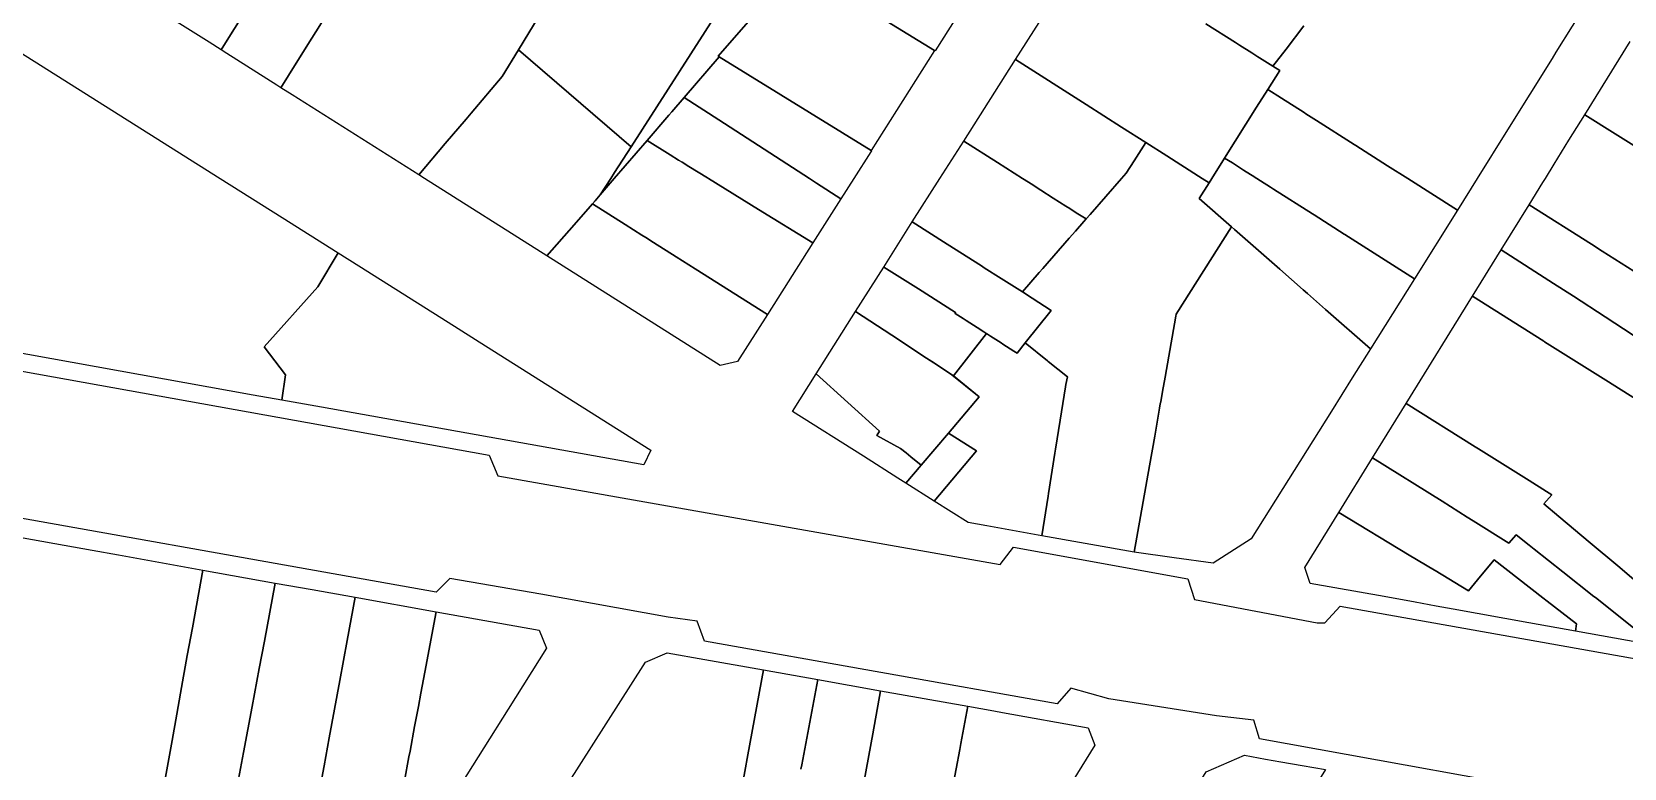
# Model space of a CAD drawing. Header units: metres. Extents: x 3 to 1005126, y 39 to 4383651.
# Drawn here: x 490303.2 to 490478, y 4370730.5 to 4370811.3 of the extents above; entities that cross this region are included whole.
import ezdxf

# ---------------------------------------------------------------- set-up
doc = ezdxf.new("R2010")
doc.units = ezdxf.units.M
doc.header["$MEASUREMENT"] = 0
doc.layers.add('TM_Llucmajor', color=7, linetype='Continuous')

msp = doc.modelspace()

# ---------------------------------------------------------------- linework, layer by layer
at = {"layer": 'TM_Llucmajor', "linetype": 'Continuous', "flags": 128}
for points in [[(490310.15, 4370840.72), (490308.25, 4370842.38), (490310.57, 4370845.03), (490312.42, 4370843.32), (490316.7, 4370839.35), (490321.66, 4370835.29), (490322.51, 4370836.31), (490335.67, 4370827.99), (490334.29, 4370825.8), (490327.76, 4370815.4), (490324.82, 4370810.73), (490323.97, 4370809.38), (490322.66, 4370810.22), (490310.07, 4370818.11), (490318.92, 4370826.57), (490322.46, 4370829.96), (490318.61, 4370833.33), (490310.15, 4370840.72)], [(490261.12, 4370807.63), (490259.64, 4370808.21), (490254.54, 4370810.23), (490263.99, 4370825.53), (490267.32, 4370830.92), (490323.89, 4370795.24), (490330.69, 4370790.95), (490336.85, 4370787.07), (490334.6, 4370783.35), (490328.71, 4370776.77), (490331.06, 4370773.68), (490330.66, 4370770.92), (490327.51, 4370771.48), (490280.61, 4370779.9), (490282.34, 4370789.04), (490282.78, 4370791.37), (490283.43, 4370794.82), (490283.51, 4370795.24), (490284.13, 4370798.55), (490276.59, 4370801.52), (490269.23, 4370804.43), (490264.87, 4370806.15), (490261.12, 4370807.63)], [(490345.68, 4370795.64), (490331.78, 4370804.41), (490330.53, 4370805.21), (490331.37, 4370806.55), (490333.32, 4370809.65), (490339.45, 4370819.39), (490342.36, 4370824.04), (490348.53, 4370820.23), (490348.33, 4370819.92), (490350.99, 4370818.21), (490353.75, 4370816.43), (490354.42, 4370816), (490358.91, 4370813.1), (490356.65, 4370809.38), (490354.85, 4370806.42), (490351.43, 4370802.4), (490350.87, 4370801.74), (490348.6, 4370799.08), (490345.68, 4370795.64)], [(490378.67, 4370808.59), (490378.56, 4370808.66), (490387.18, 4370818.59), (490402.3, 4370809.29), (490395.35, 4370798.3), (490378.67, 4370808.59)], [(490346.31, 4370795.24), (490345.68, 4370795.64), (490348.6, 4370799.08), (490350.87, 4370801.74), (490351.43, 4370802.4), (490354.85, 4370806.42), (490356.65, 4370809.38), (490369, 4370798.73), (490367.18, 4370795.89), (490366.76, 4370795.24), (490365.62, 4370793.46), (490365.04, 4370792.8), (490364.75, 4370792.47), (490362.73, 4370790.17), (490359.75, 4370786.76), (490346.31, 4370795.24)], [(490395.39, 4370798.28), (490395.33, 4370798.18), (490393.46, 4370795.24), (490392.03, 4370793), (490389.34, 4370794.74), (490388.57, 4370795.24), (490378.62, 4370801.67), (490374.82, 4370804.13), (490378.67, 4370808.59), (490395.35, 4370798.3), (490395.39, 4370798.28)], [(490411.98, 4370795.24), (490409.22, 4370797), (490405.52, 4370799.35), (490411.22, 4370808.31), (490418.96, 4370803.37), (490422.86, 4370800.88), (490425.52, 4370799.19), (490424.22, 4370797.18), (490423.35, 4370795.81), (490422.85, 4370795.24), (490419.41, 4370791.3), (490418.97, 4370790.8), (490417.88, 4370791.49), (490417.16, 4370791.94), (490416.72, 4370792.22), (490415.35, 4370793.09), (490413.99, 4370793.96), (490413.26, 4370794.43), (490413.1, 4370794.53), (490411.98, 4370795.24)], [(490373.3, 4370797.84), (490370.75, 4370799.41), (490373.15, 4370802.19), (490373.47, 4370802.56), (490374.82, 4370804.13), (490378.62, 4370801.67), (490388.57, 4370795.24), (490389.34, 4370794.74), (490392.03, 4370793), (490388.96, 4370788.17), (490382.99, 4370791.85), (490377.51, 4370795.24), (490377.38, 4370795.32), (490375.34, 4370796.57), (490374.61, 4370797.03), (490374.22, 4370797.27), (490373.3, 4370797.84)], [(490435.02, 4370796.95), (490434.17, 4370797.49), (490437.67, 4370803.07), (490438.91, 4370805.01), (490440.41, 4370804.05), (490442.89, 4370802.49), (490443.1, 4370802.35), (490443.97, 4370801.8), (490444.24, 4370801.62), (490448.38, 4370798.99), (490448.58, 4370798.86), (490452.06, 4370796.65), (490454.28, 4370795.24), (490459.73, 4370791.78), (490455.01, 4370784.24), (490447.38, 4370789.09), (490447.29, 4370789.15), (490443.99, 4370791.24), (490443.81, 4370791.36), (490439.52, 4370794.09), (490439.2, 4370794.29), (490438.12, 4370794.97), (490437.71, 4370795.24), (490437.21, 4370795.56), (490436.53, 4370795.98), (490436.26, 4370796.16), (490435.02, 4370796.95)], [(490368.34, 4370790.2), (490364.75, 4370792.47), (490365.04, 4370792.8), (490365.62, 4370793.46), (490367.15, 4370795.24), (490370.75, 4370799.41), (490373.3, 4370797.84), (490374.22, 4370797.27), (490374.61, 4370797.03), (490375.34, 4370796.57), (490377.38, 4370795.32), (490377.51, 4370795.24), (490382.99, 4370791.85), (490388.96, 4370788.17), (490383.96, 4370780.32), (490376.02, 4370785.34), (490373.96, 4370786.64), (490371.45, 4370788.23), (490370.63, 4370788.75), (490370.19, 4370789.03), (490368.34, 4370790.2)], [(490408.66, 4370784.89), (490407.78, 4370785.45), (490407.46, 4370785.65), (490403.7, 4370788.04), (490399.87, 4370790.47), (490402.9, 4370795.24), (490405.52, 4370799.35), (490409.22, 4370797), (490411.98, 4370795.24), (490413.1, 4370794.53), (490413.26, 4370794.43), (490413.99, 4370793.96), (490415.35, 4370793.09), (490416.72, 4370792.22), (490417.16, 4370791.94), (490417.88, 4370791.49), (490418.97, 4370790.8), (490418.72, 4370790.53), (490417.8, 4370789.47), (490417.11, 4370788.68), (490414.22, 4370785.37), (490413.82, 4370784.92), (490411.96, 4370782.79), (490408.74, 4370784.83), (490408.66, 4370784.89)], [(490415.14, 4370780.77), (490413.04, 4370782.1), (490411.96, 4370782.79), (490413.82, 4370784.92), (490414.22, 4370785.37), (490417.11, 4370788.68), (490417.8, 4370789.47), (490418.72, 4370790.53), (490418.97, 4370790.8), (490419.41, 4370791.3), (490422.85, 4370795.24), (490423.35, 4370795.81), (490424.22, 4370797.18), (490425.52, 4370799.19), (490427.83, 4370797.72), (490431.29, 4370795.5), (490431.71, 4370795.24), (490432.47, 4370794.76), (490431.38, 4370793.03), (490434.94, 4370789.92), (490428.85, 4370780.36), (490428.81, 4370780.13), (490427.64, 4370773.45), (490427.35, 4370771.86), (490427.16, 4370770.74), (490427.11, 4370770.52), (490427.03, 4370770.05), (490426.49, 4370766.97), (490425.91, 4370763.7), (490424.23, 4370754.23), (490414.11, 4370756.03), (490414.79, 4370760.36), (490414.84, 4370760.68), (490415.54, 4370765.08), (490415.6, 4370765.52), (490416.11, 4370768.73), (490416.68, 4370772.36), (490416.72, 4370772.62), (490416.9, 4370773.48), (490414.8, 4370775.16), (490414.73, 4370775.22), (490412.28, 4370777.2), (490415.14, 4370780.77)], [(490434.94, 4370789.92), (490431.38, 4370793.03), (490432.47, 4370794.76), (490432.77, 4370795.24), (490434.17, 4370797.49), (490435.02, 4370796.95), (490436.26, 4370796.16), (490436.53, 4370795.98), (490437.21, 4370795.56), (490437.71, 4370795.24), (490438.12, 4370794.97), (490439.2, 4370794.29), (490439.52, 4370794.09), (490443.81, 4370791.36), (490443.99, 4370791.24), (490447.29, 4370789.15), (490447.38, 4370789.09), (490455.01, 4370784.24), (490450.18, 4370776.55), (490445.24, 4370780.88), (490443.27, 4370782.61), (490442.79, 4370783.03), (490440.22, 4370785.3), (490436.41, 4370788.63), (490435.27, 4370789.63), (490434.94, 4370789.92)], [(490383.96, 4370780.32), (490380.67, 4370775.15), (490378.76, 4370774.71), (490359.75, 4370786.76), (490362.73, 4370790.17), (490364.75, 4370792.47), (490368.34, 4370790.2), (490370.19, 4370789.03), (490370.63, 4370788.75), (490371.45, 4370788.23), (490373.96, 4370786.64), (490376.02, 4370785.34), (490383.96, 4370780.32)], [(490472.47, 4370782.31), (490470.28, 4370783.72), (490464.55, 4370787.43), (490467.61, 4370792.37), (490474.45, 4370788.03), (490475.63, 4370787.28), (490479.12, 4370785.06), (490483.88, 4370782.04), (490486.94, 4370780.09), (490488.43, 4370779.14), (490487.6, 4370777.82), (490486.97, 4370776.81), (490486.8, 4370776.54), (490486.36, 4370775.84), (490485.28, 4370774.13), (490483.18, 4370775.45), (490481.9, 4370776.26), (490479.67, 4370777.66), (490479.11, 4370778.01), (490479.03, 4370778.06), (490475.96, 4370780.05), (490472.47, 4370782.31)], [(490405.45, 4370779.87), (490404.57, 4370780.44), (490404.63, 4370780.53), (490400.57, 4370783.13), (490396.74, 4370785.52), (490399.87, 4370790.47), (490403.7, 4370788.04), (490407.46, 4370785.65), (490407.78, 4370785.45), (490408.66, 4370784.89), (490408.74, 4370784.83), (490411.96, 4370782.79), (490413.04, 4370782.1), (490415.14, 4370780.77), (490412.28, 4370777.2), (490411.38, 4370776.08), (490411.02, 4370776.31), (490409.83, 4370777.07), (490409.62, 4370777.2), (490408.47, 4370777.93), (490407.53, 4370778.53), (490407.39, 4370778.63), (490405.79, 4370779.65), (490405.56, 4370779.8), (490405.45, 4370779.87)], [(490428.81, 4370780.13), (490428.85, 4370780.36), (490434.94, 4370789.92), (490435.27, 4370789.63), (490436.41, 4370788.63), (490440.22, 4370785.3), (490442.79, 4370783.03), (490443.27, 4370782.61), (490445.24, 4370780.88), (490450.18, 4370776.55), (490448.19, 4370773.37), (490445.9, 4370769.72), (490437.1, 4370755.71), (490432.9, 4370753.02), (490428.64, 4370753.62), (490424.23, 4370754.23), (490425.91, 4370763.7), (490426.49, 4370766.97), (490427.03, 4370770.05), (490427.11, 4370770.52), (490427.16, 4370770.74), (490427.35, 4370771.86), (490427.64, 4370773.45), (490428.81, 4370780.13)], [(490330.66, 4370770.92), (490331.06, 4370773.68), (490328.71, 4370776.77), (490334.6, 4370783.35), (490336.85, 4370787.07), (490339.09, 4370785.66), (490349.61, 4370779.02), (490352.32, 4370777.31), (490371.15, 4370765.43), (490370.39, 4370763.82), (490334.99, 4370770.15), (490330.66, 4370770.92)], [(490404.39, 4370773.57), (490404.22, 4370773.7), (490402.65, 4370774.74), (490402.3, 4370774.97), (490401.43, 4370775.54), (490397.62, 4370778.04), (490393.65, 4370780.64), (490396.74, 4370785.52), (490400.57, 4370783.13), (490404.63, 4370780.53), (490404.57, 4370780.44), (490405.45, 4370779.87), (490405.56, 4370779.8), (490405.79, 4370779.65), (490407.39, 4370778.63), (490407.53, 4370778.53), (490408.02, 4370778.22), (490404.39, 4370773.57)], [(490396.27, 4370767.5), (490389.32, 4370773.81), (490393.65, 4370780.64), (490397.62, 4370778.04), (490401.43, 4370775.54), (490402.65, 4370774.74), (490404.22, 4370773.7), (490407.21, 4370771.28), (490403.84, 4370767.31), (490400.86, 4370763.78), (490399.72, 4370764.69), (490399.19, 4370765.12), (490398.59, 4370765.6), (490395.97, 4370767.02), (490396.27, 4370767.5)], [(490407.21, 4370771.28), (490404.39, 4370773.57), (490408.02, 4370778.22), (490408.47, 4370777.93), (490409.62, 4370777.2), (490409.83, 4370777.07), (490411.02, 4370776.31), (490411.38, 4370776.08), (490412.28, 4370777.2), (490414.73, 4370775.22), (490414.8, 4370775.16), (490416.9, 4370773.48), (490416.72, 4370772.62), (490416.68, 4370772.36), (490416.11, 4370768.73), (490415.6, 4370765.52), (490415.54, 4370765.08), (490414.84, 4370760.68), (490414.79, 4370760.36), (490414.11, 4370756.03), (490408.07, 4370757.11), (490406.01, 4370757.48), (490402.27, 4370759.84), (490406.92, 4370765.35), (490403.84, 4370767.31), (490407.21, 4370771.28)], [(490394.51, 4370764.75), (490386.71, 4370769.68), (490389.32, 4370773.81), (490396.27, 4370767.5), (490395.97, 4370767.02), (490398.59, 4370765.6), (490399.19, 4370765.12), (490399.72, 4370764.69), (490400.86, 4370763.78), (490399.17, 4370761.8), (490398.29, 4370762.36), (490394.51, 4370764.75)], [(490402.27, 4370759.84), (490399.17, 4370761.8), (490400.86, 4370763.78), (490403.84, 4370767.31), (490406.92, 4370765.35), (490402.27, 4370759.84)], [(490451.68, 4370749.35), (490443.55, 4370750.81), (490442.96, 4370752.54), (490446.71, 4370758.59), (490454.45, 4370753.92), (490457.22, 4370752.25), (490457.29, 4370752.21), (490460.94, 4370750), (490462.26, 4370751.61), (490463.75, 4370753.39), (490469.11, 4370749.22), (490469.59, 4370748.85), (490472.8, 4370746.36), (490472.71, 4370745.56), (490467.57, 4370746.49), (490459.26, 4370747.98), (490457.41, 4370748.32), (490455.1, 4370748.73), (490451.68, 4370749.35)], [(490315.57, 4370716.88), (490293.91, 4370720.78), (490295.02, 4370727.02), (490295.32, 4370728.74), (490297.27, 4370739.72), (490297.52, 4370741.13), (490297.78, 4370742.58), (490298.56, 4370747), (490299.04, 4370749.7), (490299.37, 4370751.54), (490300.19, 4370756.18), (490309.83, 4370754.45), (490312.71, 4370753.93), (490321.97, 4370752.27), (490320.82, 4370745.91), (490320.27, 4370742.88), (490319.53, 4370738.76), (490319.11, 4370736.44), (490318.59, 4370733.57), (490316.91, 4370724.29), (490315.57, 4370716.88)], [(490323.31, 4370715.49), (490315.57, 4370716.88), (490316.91, 4370724.29), (490318.59, 4370733.57), (490319.11, 4370736.44), (490319.53, 4370738.76), (490320.27, 4370742.88), (490320.82, 4370745.91), (490321.97, 4370752.27), (490329.93, 4370750.84), (490328.74, 4370744.48), (490328.17, 4370741.45), (490327.39, 4370737.29), (490326.45, 4370732.23), (490324.69, 4370722.88), (490324.51, 4370721.91), (490323.31, 4370715.49)], [(490332.18, 4370713.89), (490323.31, 4370715.49), (490324.51, 4370721.91), (490324.69, 4370722.88), (490326.45, 4370732.23), (490327.39, 4370737.29), (490328.17, 4370741.45), (490328.74, 4370744.48), (490329.93, 4370750.84), (490333.97, 4370750.12), (490338.7, 4370749.28), (490337.83, 4370744.54), (490337.02, 4370740.13), (490335.86, 4370733.86), (490335.29, 4370730.78), (490334.82, 4370728.24), (490333.84, 4370722.89), (490333.78, 4370722.58), (490333.36, 4370720.28), (490333.34, 4370720.15), (490332.56, 4370715.93), (490332.18, 4370713.89)], [(490346.6, 4370722.88), (490343.05, 4370723.5), (490343.78, 4370727.38), (490344.11, 4370729.13), (490344.61, 4370731.78), (490344.73, 4370732.4), (490345.23, 4370735.11), (490345.64, 4370737.3), (490345.91, 4370738.74), (490346.34, 4370741.06), (490347.59, 4370747.7), (490358.92, 4370745.68), (490359.7, 4370743.68), (490355.5, 4370737.01), (490352.83, 4370732.77), (490346.6, 4370722.88)], [(490370.44, 4370723.15), (490361.95, 4370728.62), (490370.58, 4370742.16), (490372.97, 4370743.2), (490377.11, 4370742.46), (490383.55, 4370741.31), (490381.83, 4370731.98), (490381.16, 4370728.32), (490380.17, 4370722.99), (490379.86, 4370721.31), (490379.81, 4370721.02), (490379.48, 4370719.25), (490379.16, 4370717.52), (490376.15, 4370719.46), (490375.53, 4370719.86), (490374.26, 4370720.68), (490370.44, 4370723.15)], [(490400.53, 4370708.33), (490391.16, 4370709.95), (490392.09, 4370715.18), (490392.72, 4370718.69), (490393.3, 4370721.92), (490393.44, 4370722.69), (490393.49, 4370722.99), (490393.99, 4370725.79), (490394.09, 4370726.27), (490394.14, 4370726.55), (490394.6, 4370729.12), (490395.53, 4370734.3), (490396.39, 4370739.03), (490405.98, 4370737.32), (490405.22, 4370733.24), (490405.09, 4370732.58), (490403.5, 4370724.08), (490403.29, 4370722.99), (490403.15, 4370722.22), (490402.92, 4370720.98), (490402.66, 4370719.59), (490402.4, 4370718.27), (490401.6, 4370714.02), (490400.53, 4370708.33)], [(490404.22, 4370707.71), (490400.53, 4370708.33), (490401.6, 4370714.02), (490402.4, 4370718.27), (490402.66, 4370719.59), (490402.92, 4370720.98), (490403.15, 4370722.22), (490403.29, 4370722.99), (490403.5, 4370724.08), (490405.09, 4370732.58), (490405.22, 4370733.24), (490405.98, 4370737.32), (490408.84, 4370736.81), (490409.79, 4370736.64), (490419.18, 4370734.96), (490419.91, 4370733.05), (490407.47, 4370712.96), (490404.22, 4370707.71)], [(490426.12, 4370707.68), (490419.08, 4370708.94), (490427.3, 4370722.26), (490428.68, 4370724.48), (490429.99, 4370726.61), (490430.14, 4370726.85), (490432.16, 4370730.13), (490436.34, 4370731.94), (490438.66, 4370731.53), (490440.35, 4370731.23), (490442.67, 4370730.82), (490445.24, 4370730.36), (490443.82, 4370728.06), (490443.3, 4370727.21), (490442.92, 4370726.59), (490440.81, 4370723.15), (490439.96, 4370721.77), (490438.69, 4370719.7), (490438.07, 4370718.69), (490436.46, 4370716.07), (490430.79, 4370706.85), (490429.48, 4370707.08), (490426.12, 4370707.68)]]:
    msp.add_lwpolyline(points, close=True, dxfattribs=at)
for points in [[(490339.45, 4370819.39), (490333.32, 4370809.65), (490331.37, 4370806.55), (490330.53, 4370805.21), (490330.1, 4370805.49), (490324.6, 4370808.98), (490323.97, 4370809.38), (490324.82, 4370810.73), (490327.76, 4370815.4)], [(490409.22, 4370820.08), (490402.37, 4370809.24), (490402.3, 4370809.29), (490387.18, 4370818.59), (490378.56, 4370808.66), (490378.67, 4370808.59), (490374.82, 4370804.13), (490374.82, 4370804.13), (490373.47, 4370802.56), (490373.15, 4370802.19), (490370.75, 4370799.41), (490367.15, 4370795.24), (490365.62, 4370793.46), (490366.76, 4370795.24), (490367.18, 4370795.89), (490369, 4370798.73), (490378.38, 4370813.33)], [(490432.12, 4370812.22), (490435.38, 4370810.16), (490435.79, 4370809.89), (490437.16, 4370809.03), (490437.83, 4370808.61), (490438.01, 4370808.5), (490439.46, 4370807.57), (490440.22, 4370807.1), (490438.91, 4370805.01), (490437.67, 4370803.07), (490434.17, 4370797.49), (490432.77, 4370795.24), (490432.47, 4370794.76), (490431.71, 4370795.24), (490431.29, 4370795.5), (490427.83, 4370797.72), (490425.52, 4370799.19), (490422.86, 4370800.88), (490422.86, 4370800.88), (490418.96, 4370803.37), (490411.22, 4370808.31), (490418.99, 4370820.54)], [(490474.12, 4370814.8), (490470.55, 4370809.09), (490470.13, 4370808.42), (490465.24, 4370800.59), (490461.89, 4370795.24), (490459.73, 4370791.78), (490454.28, 4370795.24), (490452.06, 4370796.65), (490448.58, 4370798.86), (490448.38, 4370798.99), (490444.24, 4370801.62), (490443.97, 4370801.8), (490443.1, 4370802.35), (490443.1, 4370802.35), (490442.89, 4370802.49), (490440.41, 4370804.05), (490438.91, 4370805.01), (490440.22, 4370807.1), (490439.46, 4370807.57), (490440.91, 4370809.45), (490442.85, 4370811.99)], [(490378.38, 4370813.33), (490369, 4370798.73), (490356.65, 4370809.38), (490358.91, 4370813.1)], [(490442.85, 4370811.99), (490440.91, 4370809.45), (490439.46, 4370807.57), (490438.01, 4370808.5), (490437.83, 4370808.61), (490437.16, 4370809.03), (490435.79, 4370809.89), (490435.38, 4370810.16), (490432.12, 4370812.22)], [(490480.66, 4370797.86), (490473.72, 4370802.24), (490478.71, 4370810.29)], [(490479.12, 4370785.06), (490475.63, 4370787.28), (490474.45, 4370788.03), (490474.45, 4370788.03), (490467.61, 4370792.37), (490469.11, 4370794.79), (490469.39, 4370795.24), (490470.35, 4370796.81), (490471.98, 4370799.44), (490473.72, 4370802.24), (490480.66, 4370797.86)], [(490178.32, 4370796.34), (490353.42, 4370764.89), (490354.36, 4370762.62), (490368.64, 4370760.09), (490409.54, 4370752.88), (490410.99, 4370754.79), (490430.12, 4370751.31), (490430.88, 4370749.03), (490444.33, 4370746.49), (490444.38, 4370746.48), (490445.18, 4370746.47), (490446.86, 4370748.31), (490489.01, 4370740.81), (490489.65, 4370738.54), (490504.73, 4370735.82), (490506.28, 4370737.61), (490570.83, 4370726.06), (490571.62, 4370723.79), (490574.04, 4370723.75), (490576.71, 4370725.04), (490630.22, 4370715.11), (490663.51, 4370708.96)], [(490486.43, 4370766.55), (490476.02, 4370773.1), (490472.81, 4370775.12), (490472.5, 4370775.31), (490469.3, 4370777.33), (490469.3, 4370777.33), (490469.22, 4370777.38), (490461.38, 4370782.31), (490464.55, 4370787.43), (490470.28, 4370783.72), (490472.47, 4370782.31), (490475.96, 4370780.05), (490479.03, 4370778.06)], [(490479.87, 4370750.59), (490477.34, 4370752.72), (490474.3, 4370755.27), (490470.85, 4370758.16), (490469.23, 4370759.52), (490470.11, 4370760.54), (490469.52, 4370760.9), (490467.62, 4370762.09), (490465.27, 4370763.56), (490462.05, 4370765.57), (490461.68, 4370765.8), (490461.68, 4370765.8), (490454.1, 4370770.54), (490461.38, 4370782.31), (490469.22, 4370777.38), (490469.3, 4370777.33), (490472.5, 4370775.31), (490472.81, 4370775.12), (490476.02, 4370773.1), (490486.43, 4370766.55)], [(490476.48, 4370726.78), (490438, 4370733.76), (490437.37, 4370735.79), (490433.28, 4370736.28), (490421.46, 4370738.12), (490417.28, 4370739.29), (490415.78, 4370737.6), (490377.04, 4370744.46), (490376.25, 4370746.65), (490373.08, 4370747.1), (490359.09, 4370749.63), (490349.08, 4370751.35), (490347.58, 4370749.84), (490230.8, 4370770.61)], [(490479.99, 4370745.19), (490474.88, 4370749.24), (490474.71, 4370749.38), (490471.29, 4370752.08), (490468.16, 4370754.56), (490467.61, 4370754.99), (490466.19, 4370756.12), (490465.38, 4370755.21), (490461.45, 4370757.68), (490460.8, 4370758.09), (490458.04, 4370759.82), (490458.04, 4370759.82), (490450.42, 4370764.59), (490454.1, 4370770.54), (490461.68, 4370765.8), (490462.05, 4370765.57), (490465.27, 4370763.56), (490467.62, 4370762.09), (490469.52, 4370760.9), (490470.11, 4370760.54), (490469.23, 4370759.52), (490470.85, 4370758.16), (490474.3, 4370755.27), (490477.34, 4370752.72), (490479.87, 4370750.59)], [(490479.84, 4370744.28), (490472.71, 4370745.56), (490472.8, 4370746.36), (490469.59, 4370748.85), (490469.11, 4370749.22), (490463.75, 4370753.39), (490462.26, 4370751.61), (490460.94, 4370750), (490457.29, 4370752.21), (490457.22, 4370752.25), (490454.45, 4370753.92), (490454.45, 4370753.92), (490446.71, 4370758.59), (490450.42, 4370764.59), (490458.04, 4370759.82), (490460.8, 4370758.09), (490461.45, 4370757.68), (490465.38, 4370755.21), (490466.19, 4370756.12), (490467.61, 4370754.99), (490468.16, 4370754.56), (490471.29, 4370752.08), (490474.71, 4370749.38), (490474.88, 4370749.24), (490479.99, 4370745.19)], [(490334.82, 4370728.24), (490335.29, 4370730.78), (490335.86, 4370733.86), (490337.02, 4370740.13), (490337.83, 4370744.54), (490338.7, 4370749.28), (490347.59, 4370747.7), (490346.34, 4370741.06), (490345.91, 4370738.74), (490345.64, 4370737.3), (490345.23, 4370735.11), (490344.73, 4370732.4), (490344.61, 4370731.78), (490344.11, 4370729.13)], [(490381.16, 4370728.32), (490381.83, 4370731.98), (490383.55, 4370741.31), (490389.51, 4370740.25), (490387.73, 4370730.89), (490387.65, 4370730.43)], [(490387.65, 4370730.43), (490387.73, 4370730.89), (490389.51, 4370740.25), (490396.39, 4370739.03), (490395.53, 4370734.3), (490394.6, 4370729.12)]]:
    msp.add_lwpolyline(points, dxfattribs=at)

doc.saveas('drawing.dxf')
